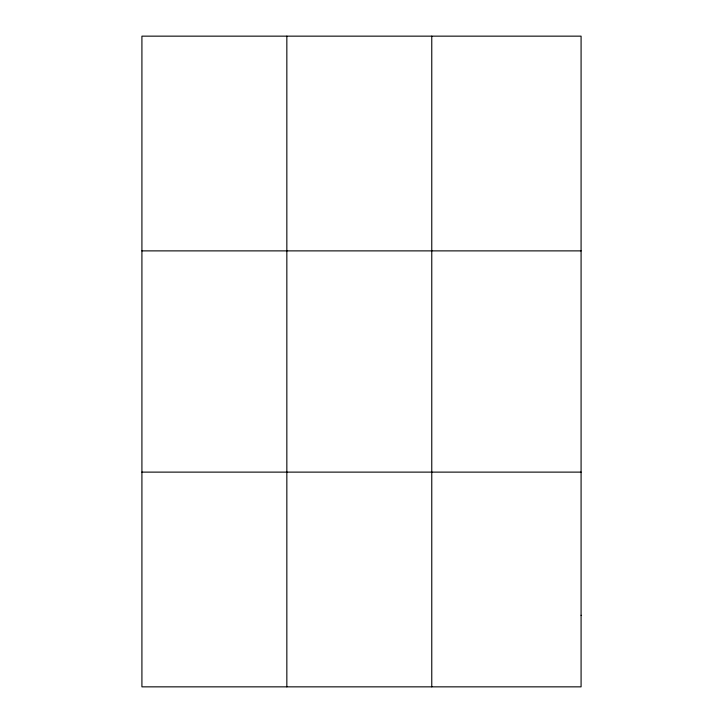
<?xml version="1.0" encoding="UTF-8"?>
<svg xmlns="http://www.w3.org/2000/svg" width="723" height="723" viewBox="0 0 723 723"><rect width="100%" height="100%" fill="white"/><g stroke="black" fill="none" stroke-linecap="round" stroke-linejoin="round"><path stroke-width="1.08" d="M141.916 250.881L581.084 250.881M141.916 472.119L581.084 472.119M431.767 36.15L431.767 686.85M286.841 36.15L286.841 686.85M581.084 615.273L581.084 686.85L141.916 686.85L141.916 36.15L581.084 36.15L581.084 615.273"/></g></svg>
